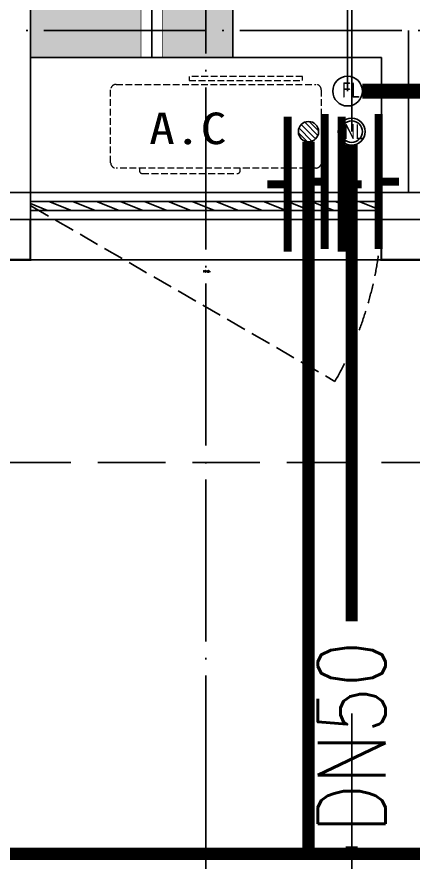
# Model space of a CAD drawing. Extents: x 27938 to 1507990, y 110129 to 923079.
# Drawn here: x 842917 to 844384, y 670177 to 673307 of the extents above; entities that cross this region are included whole.
import ezdxf
from ezdxf.xclip import XClip

# ---------------------------------------------------------------- set-up
doc = ezdxf.new("R2010")
doc.units = 0
doc.header["$LTSCALE"] = 1000
doc.header["$MEASUREMENT"] = 0
doc.header["$XCLIPFRAME"] = 0
doc.linetypes.add('DASH', pattern=[0.35, 0.25, -0.1])
doc.linetypes.add('DOTE', pattern=[2.42, 2, -0.2, 0.02, -0.2])
for name, color, linetype in [('----建筑底图', 8, 'Continuous'), ('COLUMN', 9, 'Continuous'), ('DIM_不分区给水', 3, 'Continuous'), ('DIM_凝结', 150, 'Continuous'), ('DIM_废水', 31, 'Continuous'), ('DOTE', 1, 'Continuous'), ('EQUIP_地漏', 7, 'Continuous'), ('PIPE-凝结', 150, 'N'), ('PIPE-废水', 31, 'TG_F'), ('PUB_HATCH', 8, 'Continuous'), ('PUB_TEXT', 4, 'Continuous'), ('TEXT_凝结', 7, 'Continuous'), ('TWT_DIM', 3, 'Continuous'), ('VALVE_凝结', 7, 'Continuous'), ('VPIPE-凝结', 150, 'N'), ('VPIPE-废水', 31, 'Continuous'), ('WALL', 9, 'Continuous'), ('WINDOW', 4, 'Continuous'), ('WINDOW_TEXT', 7, 'Continuous'), ('卫生间', 6, 'Continuous'), ('机电标识类', 1, 'Continuous'), ('看线', 251, 'Continuous')]:
    doc.layers.add(name, color=color, linetype=linetype)
for name, color, linetype, lineweight in [('平面-空调室内机', 176, 'Continuous', 9), ('平面-空调预留孔', 173, 'Continuous', 15), ('空调', 76, 'Continuous', 13)]:
    doc.layers.add(name, color=color, linetype=linetype, lineweight=lineweight)
doc.styles.add('_TCH_DIM_T3', font='SIMPLEX.shx', dxfattribs={"width": 0.494118, "bigfont": 'GBCBIG.shx'})
doc.styles.add('_TCH_WINDOW', font='SIMPLEX.shx', dxfattribs={"width": 0.7, "height": 3.5, "bigfont": 'GBCBIG.shx'})
doc.styles.add('_TWT_PIPEDN', font='SIMPLEX', dxfattribs={"width": 0.8, "height": 3.5, "bigfont": 'HZTXT'})
doc.styles.get("Standard").update_dxf_attribs({"font": 'gbenor.shx', "bigfont": 'gbcbig.shx'})
doc.styles.add('TG_LINETYPE', font='SIMPLEX', dxfattribs={"width": 0.8, "height": 3, "bigfont": 'HZTXT'})
doc.styles.add('黑体', font='simhei.ttf')
doc.linetypes.add('N', pattern='A,3,-0.2,["N",Standard,S=0.25,R=0,X=-0.1,Y=-0.115],-0.2', length=3.4)
doc.linetypes.add('TG_F', pattern='A,2,-0.3,["F",TG_LINETYPE,S=0.1,R=0,X=-0.23,Y=-0.15],0', length=2.3)
doc.dimstyles.new('_TWT_ARCH&&100', dxfattribs={"dimtxt": 297.5, "dimasz": 100, "dimexe": 250, "dimexo": 300, "dimgap": 126.25, "dimtad": 1, "dimdec": 0, "dimzin": 0, "dimdsep": 46, "dimtxsty": '_TCH_DIM_T3', "dimblk": 'ARCHTICK', "dimcen": 0.09, "dimclrt": 7, "dimazin": 2, "dimtfac": 1, "dimtdec": 0, "dimtix": 1, "dimtmove": 2, "dimatfit": 3, "dimfxl": 1, "dimtolj": 1, "dimtzin": 0, "dimarcsym": 0})

# ---------------------------------------------------------------- blocks, each defined once
blk = doc.blocks.new('A$C148B7D8E')
at = {"layer": '卫生间', "color": 159, "linetype": 'DASH', "true_color": 0x22346e}
blk.add_lwpolyline([(9400.3, 15400), (7700, 15400), (7700, 10800), (7300, 10800), (7300, 10000), (900, 10000), (900, 9000), (-900, 9000), (-900, -900), (1750, -900), (1750, -2100), (23450, -2100), (23450, -900), (25100, -900)], dxfattribs=at)
blk = doc.blocks.new('GFDGFSDFGD')
at = {"layer": 'PUB_HATCH'}
blk.add_hatch(color=0, dxfattribs=at).paths.add_polyline_path([(435666.6, 364323.7), (436416.6, 364323.7), (436416.6, 365973.7), (436216.6, 365973.7), (436216.6, 364523.7), (435666.6, 364523.7)])
at = {"layer": 'COLUMN', "color": 0}
for p, q in [((436416.6, 364323.7), (436416.6, 365973.7)), ((435666.6, 364523.7), (435666.6, 364323.7)), ((435666.6, 364323.7), (436416.6, 364323.7))]:
    blk.add_line(p, q, dxfattribs=at)
blk = doc.blocks.new('dongkong')
blk.add_wipeout([(-603756, 210771), (-603756, 210570.8), (-603836, 210570.8), (-603836, 210771)])
at = {"layer": '机电标识类', "color": 250, "linetype": 'DASH', "ltscale": 400}
for p, q in [((-603796, 210771), (-603796, 210570.8)), ((-603896, 210670.7), (-603696, 210670.7))]:
    blk.add_line(p, q, dxfattribs=at)
at = {"layer": '空调', "color": 6, "linetype": 'DASH', "const_width": 2}
blk.add_lwpolyline([(-603756, 210771), (-603756, 210570.8), (-603836, 210570.8), (-603836, 210771)], close=True, dxfattribs=at)
blk = doc.blocks.new('$TwtSys$00000141')
at = {"color": 1}
for p, q in [((-47.1, 3.8), (-5, 45.9)), ((-47.1, 3.8), (-5, 45.9)), ((-43.6, -17.5), (17.5, 43.6)), ((-43.6, -17.5), (17.5, 43.6)), ((-33.2, -33.2), (33.2, 33.2)), ((-33.2, -33.2), (33.2, 33.2)), ((-16.2, -43.5), (43.8, 16.4)), ((-16.2, -43.5), (43.8, 16.4)), ((5.7, -46.1), (46.1, -5.7)), ((5.7, -46.1), (46.1, -5.7))]:
    blk.add_line(p, q, dxfattribs=at)
blk.add_circle((0, 0), 47, dxfattribs=at)
blk.add_circle((0, 0), 47, dxfattribs=at)
blk = doc.blocks.new('gsergvr')
at = {"layer": '平面-空调预留孔', "linetype": 'DASH', "ltscale": 0.1}
for p, q in [((34075.4, 17176.2), (34075.4, 17166.2)), ((34085.4, 17156.2), (34438.2, 17156.2)), ((34448.2, 17166.2), (34448.2, 17176.2))]:
    blk.add_line(p, q, dxfattribs=at)
blk.add_lwpolyline([(34679.3, 17515.3), (34259.5, 17515.3), (34259.5, 17500.2), (34679.3, 17500.2)], close=True, dxfattribs=at)
blk.add_lwpolyline([(34728.6, 17176.2), (33988.6, 17176.2, -0.414214), (33968.6, 17196.2), (33968.6, 17466.2, -0.414214), (33988.6, 17486.2), (34728.6, 17486.2, -0.414214), (34748.6, 17466.2), (34748.6, 17196.2, -0.414214)], format="xyb", close=True, dxfattribs=at)
for centre, start, end in [((34085.4, 17166.2), 180, 270), ((34438.2, 17166.2), 270, 0)]:
    blk.add_arc(centre, 10, start, end, dxfattribs=at)
at = {"layer": '平面-空调预留孔', "color": 251, "linetype": 'DASH', "ltscale": 0.1, "true_color": 0x636466, "style": '黑体', "width": 1.2}
blk.add_text('A.C', height=117.05, dxfattribs=at).set_placement((34110.9, 17264.8))
blk = doc.blocks.new('rtyryrtyeeretee')
at = {"layer": '平面-空调预留孔'}
blk.add_blockref('gsergvr', (635673.5, 326705.8), dxfattribs=at)
blk = doc.blocks.new('GDGDRGDGDRGDR')
blk.add_blockref('rtyryrtyeeretee', (-233678.3, 97240.1))
blk = doc.blocks.new('A$C74D73064')
at = {"layer": 'DOTE', "color": 0}
blk.add_line((186069.2, 61719.3), (-82096.5, 61719.3), dxfattribs=at)
blk = doc.blocks.new('$WINLIB2D$00000039')
at = {"color": 0}
for points in [[(-0.5, 0.5), (-0.5, -0.5)], [(0.5, 0.5), (-0.5, 0.5)], [(0.5, -0.5), (0.5, 0.5)], [(-0.5, 0.1667), (0.5, 0.1667)], [(-0.3839, -0.1667), (-0.448, 0.1667)], [(-0.3159, -0.1667), (-0.38, 0.1667)], [(-0.2479, -0.1667), (-0.312, 0.1667)], [(-0.1799, -0.1667), (-0.244, 0.1667)], [(-0.1119, -0.1667), (-0.176, 0.1667)], [(-0.0439, -0.1667), (-0.108, 0.1667)], [(0.0241, -0.1667), (-0.04, 0.1667)], [(0.0921, -0.1667), (0.028, 0.1667)], [(0.16, -0.1667), (0.0959, 0.1667)], [(0.228, -0.1667), (0.1639, 0.1667)], [(0.296, -0.1667), (0.2319, 0.1667)], [(0.364, -0.1667), (0.2999, 0.1667)], [(0.432, -0.1667), (0.3679, 0.1667)], [(0.5, -0.1667), (0.4359, 0.1667)], [(-0.4519, -0.1667), (-0.5, 0.0836)], [(-0.5, -0.1667), (0.5, -0.1667)], [(0.5, -0.5), (-0.5, -0.5)]]:
    blk.add_lwpolyline(points, dxfattribs=at)
blk = doc.blocks.new('$VALVE$00000553')
at = {"const_width": 30}
for points in [[(0, 100), (0, 175)], [(0, 100), (-250, 100), (-250, 100)], [(0, 100), (250, 100), (250, 100)], [(-250, -100), (-250, -100), (0, -100)], [(250, -100), (250, -100), (0, -100)], [(0, -175), (0, -100)]]:
    blk.add_lwpolyline(points, dxfattribs=at)
blk = doc.blocks.new('_ArchTick')
at = {"color": 0, "linetype": 'ByBlock', "const_width": 0.4}
blk.add_lwpolyline([(-0.5, -0.5), (0.5, 0.5)], dxfattribs=at)
blk = doc.blocks.new('*D1527')
at = {"layer": 'Defpoints', "color": 0}
for p in [(844156.6, 671026.7), (844591.6, 671026.7), (844591.6, 667647.9)]:
    blk.add_point(p, dxfattribs=at)
at = {"layer": 'TWT_DIM', "color": 0, "lineweight": -2}
for p, q in [((844156.6, 670726.7), (844156.6, 667397.9)), ((844591.6, 670726.7), (844591.6, 667397.9)), ((844156.6, 667647.9), (844056.6, 667647.9)), ((844156.6, 667647.9), (844591.6, 667647.9)), ((844591.6, 667647.9), (844691.6, 667647.9))]:
    blk.add_line(p, q, dxfattribs=at)
at = {"layer": 'TWT_DIM', "color": 0, "lineweight": -2, "xscale": 100, "yscale": 100, "zscale": 100}
blk.add_blockref('_ArchTick', (844156.6, 667647.9), dxfattribs=at)
at = {"layer": 'TWT_DIM', "color": 0, "lineweight": -2, "xscale": 100, "yscale": 100, "zscale": 100, "rotation": 180}
blk.add_blockref('_ArchTick', (844591.6, 667647.9), dxfattribs=at)
at = {"layer": 'TWT_DIM', "color": 7, "insert": (844374.1, 667922.9), "char_height": 297.5, "attachment_point": 5, "style": '_TCH_DIM_T3'}
blk.add_mtext('\\A1;435', dxfattribs=at)
blk = doc.blocks.new('*D1528')
at = {"layer": 'Defpoints', "color": 0}
for p in [(843616.6, 671026.7), (844156.6, 671026.7), (844156.6, 667647.9)]:
    blk.add_point(p, dxfattribs=at)
at = {"layer": 'TWT_DIM', "color": 0, "lineweight": -2}
for p, q in [((843616.6, 670726.7), (843616.6, 667397.9)), ((844156.6, 670726.7), (844156.6, 667397.9)), ((843616.6, 667647.9), (843516.6, 667647.9)), ((843616.6, 667647.9), (844156.6, 667647.9)), ((844156.6, 667647.9), (844256.6, 667647.9))]:
    blk.add_line(p, q, dxfattribs=at)
at = {"layer": 'TWT_DIM', "color": 0, "lineweight": -2, "xscale": 100, "yscale": 100, "zscale": 100}
blk.add_blockref('_ArchTick', (843616.6, 667647.9), dxfattribs=at)
at = {"layer": 'TWT_DIM', "color": 0, "lineweight": -2, "xscale": 100, "yscale": 100, "zscale": 100, "rotation": 180}
blk.add_blockref('_ArchTick', (844156.6, 667647.9), dxfattribs=at)
at = {"layer": 'TWT_DIM', "color": 7, "insert": (843886.6, 667922.9), "char_height": 297.5, "attachment_point": 5, "style": '_TCH_DIM_T3'}
blk.add_mtext('\\A1;540', dxfattribs=at)

msp = doc.modelspace()

# ---------------------------------------------------------------- hatches: boundary and pattern name
at = {"layer": 'PIPE-凝结'}
for points in [[(843996.6, 671382.2), (843974.1, 671382.2), (843974.1, 671372.9)], [(843996.6, 671382.2), (843980.7, 671366.3), (843974.1, 671372.9)]]:
    msp.add_hatch(color=256, dxfattribs=at).paths.add_polyline_path(points)

# ---------------------------------------------------------------- linework, layer by layer
at = {"color": 8, "const_width": 8}
for points in [[(842966.6, 672557.2), (842966.6, 672407.2), (842666.6, 672407.2), (842666.6, 672557.2)], [(844566.6, 672557.2), (844566.6, 672407.2), (844266.6, 672407.2), (844266.6, 672557.2)]]:
    msp.add_lwpolyline(points, dxfattribs=at)
at = {"layer": 'DIM_不分区给水'}
msp.add_line((850104.1, 672657.2), (829184.1, 672657.2), dxfattribs=at)
at = {"layer": 'DOTE', "color": 169, "linetype": 'DOTE', "ltscale": 0.3}
msp.add_line((879916.6, 672657.2), (825916.6, 672657.2), dxfattribs=at)
at = {"layer": 'PIPE-凝结', "ltscale": 0.5, "const_width": 45}
for points in [[(844156.6, 671222.2), (844156.6, 671067.8)], [(844156.6, 670234.5), (844156.6, 670207.2)], [(830866.6, 670207.2), (852616.6, 670207.2)]]:
    msp.add_lwpolyline(points, dxfattribs=at)
at = {"layer": 'VPIPE-凝结', "color": 8}
msp.add_circle((844156.6, 672882.2), 40, dxfattribs=at)
at = {"layer": 'VPIPE-废水', "color": 8}
msp.add_circle((844141.6, 673032.2), 55, dxfattribs=at)
at = {"layer": 'WALL', "color": 8}
for p, q in [((844266.6, 672557.2), (844266.6, 672657.2)), ((844266.6, 672557.2), (844266.6, 672657.2)), ((842666.6, 672557.2), (842966.6, 672557.2)), ((844266.6, 672557.2), (844466.6, 672557.2))]:
    msp.add_line(p, q, dxfattribs=at)
at = {"layer": 'WINDOW', "color": 8, "linetype": 'DASH', "ltscale": 0.3}
msp.add_lwpolyline([(842968.5, 672607.2), (844094.3, 671957.2, 0.131652), (844268.5, 672607.2)], format="xyb", dxfattribs=at)
msp.add_lwpolyline([(842968.5, 672607.2), (844094.3, 671957.2, 0.131652), (844268.5, 672607.2)], format="xyb", dxfattribs=at)
at = {"layer": '看线', "color": 8, "ltscale": 0.5}
msp.add_lwpolyline([(844266.6, 672407.2), (842966.6, 672407.2)], dxfattribs=at)

# ---------------------------------------------------------------- block references
at = {"layer": '----建筑底图', "color": 8}
ref = msp.add_blockref('A$C74D73064', (730993.1, 609539.2), dxfattribs=at)
XClip(ref).set_block_clipping_path([(-72082.5976296387, 50822.2577331646), (-18082.6107620973, 70322.2577319878)])
at = {"color": 8}
for name, p in [('A$C148B7D8E', (827816.6, 673757.2)), ('GFDGFSDFGD', (407300, 308833.4))]:
    msp.add_blockref(name, p, dxfattribs=at)
at = {"layer": 'EQUIP_地漏', "color": 8, "xscale": 0.8, "yscale": -0.8, "zscale": 0.8, "rotation": 179.999999999993}
msp.add_blockref('$TwtSys$00000141', (843996.6, 672882.2), dxfattribs=at)
at = {"layer": 'WINDOW', "color": 8}
ref = msp.add_blockref('$WINLIB2D$00000039', (843617.5, 672607.2), dxfattribs=dict(at, xscale=1299.999999983003, yscale=100, zscale=1299.999999983003))
ref.add_attrib('A', 'BYC1320a', (843607, 672361.7), dxfattribs={"layer": 'WINDOW_TEXT', "color": 8, "ltscale": 0.5, "height": 5.95, "style": '_TCH_WINDOW', "width": 0.494118})
ref = msp.add_blockref('$WINLIB2D$00000039', (843617.5, 672607.2), dxfattribs=dict(at, xscale=1299.999999983003, yscale=100, zscale=1299.999999983003))
ref.add_attrib('A', 'BYC1320a', (843607, 672361.7), dxfattribs={"layer": 'WINDOW_TEXT', "color": 8, "ltscale": 0.5, "height": 5.95, "style": '_TCH_WINDOW', "width": 0.494118})

# ---------------------------------------------------------------- texts
at = {"layer": 'TEXT_凝结', "style": '_TWT_PIPEDN', "width": 0.8}
msp.add_text('DN50', height=250, rotation=90, dxfattribs=at).set_placement((844281.6, 670284.5))

# ---------------------------------------------------------------- dimensions: what is measured, and where the dimension line sits
at = {"layer": 'TWT_DIM'}
for p1, p2, picture, middle in [((843616.6, 671026.7), (844156.6, 671026.7), '*D1528', (843886.6, 667922.9)), ((844156.6, 671026.7), (844591.6, 671026.7), '*D1527', (844374.1, 667922.9))]:
    dim = msp.add_aligned_dim(p1=p1, p2=p2, distance=-3378.8, dimstyle='_TWT_ARCH&&100', dxfattribs=at)
    dim.commit()
    dim.dimension.update_dxf_attribs({"geometry": picture, "text_midpoint": middle})

# ---------------------------------------------------------------- next in the draw order: block references
at = {"layer": '平面-空调室内机', "color": 8, "ltscale": 0.3, "xscale": -1, "rotation": 180}
msp.add_blockref('dongkong', (1447212.5, 883928), dxfattribs=at)

# ---------------------------------------------------------------- next in the draw order: block references
at = {"color": 8}
msp.add_blockref('GDGDRGDGDRGDR', (407300, 231625.1), dxfattribs=at)

# ---------------------------------------------------------------- next in the draw order: linework, layer by layer
at = {"layer": 'DIM_凝结'}
msp.add_line((844156.6, 672882.2), (844156.6, 674837.1), dxfattribs=at)
at = {"layer": 'DIM_废水'}
msp.add_line((844141.6, 673032.2), (844141.6, 675358), dxfattribs=at)
at = {"layer": 'DOTE', "color": 169, "linetype": 'DOTE', "ltscale": 0.3}
for p, q in [((843616.4, 681757.2), (843616.6, 666975.2)), ((879916.6, 673257.2), (825916.6, 673257.2)), ((844366.5, 673257.2), (844366.6, 672657.2)), ((844366.5, 673257.2), (844366.6, 672657.2))]:
    msp.add_line(p, q, dxfattribs=at)
at = {"layer": 'PIPE-凝结', "ltscale": 0.5, "const_width": 45}
for points in [[(843996.6, 672844.6), (843996.6, 671382.2)], [(843996.6, 672844.6), (843996.6, 670207.2)], [(844156.6, 672832.2), (844156.6, 671222.2)], [(844156.6, 672832.2), (844156.6, 671222.2)]]:
    msp.add_lwpolyline(points, dxfattribs=at)
at = {"layer": 'PIPE-废水', "ltscale": 0.5, "const_width": 55}
msp.add_lwpolyline([(844491.6, 673032.2), (844196.6, 673032.2)], dxfattribs=at)
msp.add_lwpolyline([(844491.6, 673032.2), (844196.6, 673032.2)], dxfattribs=at)
at = {"layer": 'VPIPE-凝结'}
msp.add_circle((844156.6, 672882.2), 50, dxfattribs=at)
msp.add_circle((844156.6, 672882.2), 50, dxfattribs=at)
at = {"layer": 'VPIPE-凝结', "color": 8}
msp.add_circle((844156.6, 672882.2), 40, dxfattribs=at)
at = {"layer": 'VPIPE-废水'}
msp.add_circle((844141.6, 673032.2), 55, dxfattribs=at)
msp.add_circle((844141.6, 673032.2), 55, dxfattribs=at)
at = {"layer": 'VPIPE-废水', "color": 8}
msp.add_circle((844141.6, 673032.2), 55, dxfattribs=at)
at = {"layer": 'WALL', "color": 8}
for p, q in [((842966.6, 673157.2), (843616.6, 673157.2)), ((842966.6, 672557.2), (842966.6, 673157.2)), ((842966.6, 672557.2), (842966.6, 673157.2)), ((843616.6, 673157.2), (844266.6, 673157.2)), ((843616.6, 673157.2), (844266.6, 673157.2)), ((844266.6, 672657.2), (844266.6, 673157.2)), ((844266.6, 672657.2), (844266.6, 673157.2))]:
    msp.add_line(p, q, dxfattribs=at)

# ---------------------------------------------------------------- next in the draw order: block references
at = {"layer": 'EQUIP_地漏', "color": 8, "xscale": 0.8, "yscale": -0.8, "zscale": 0.8, "rotation": 179.999999999993}
msp.add_blockref('$TwtSys$00000141', (843996.6, 672882.2), dxfattribs=at)
at = {"layer": 'VALVE_凝结', "xscale": -1}
for p, rotation in [((844019.1, 672687.2), 269.9999994142191), ((844156.6, 672697.2), 270)]:
    msp.add_blockref('$VALVE$00000553', p, dxfattribs=dict(at, rotation=rotation))

# ---------------------------------------------------------------- next in the draw order: texts
at = {"layer": 'PUB_TEXT', "color": 8}
for s, p in [('FL', (844120.3, 673008.3)), ('FL', (844120.3, 673008.3)), ('NL', (844128.6, 672854.2)), ('NL', (844128.6, 672854.2))]:
    msp.add_text(s, height=56, dxfattribs=at).set_placement(p)

# ---------------------------------------------------------------- next in the draw order: block references
at = {"layer": '平面-空调室内机', "color": 8, "ltscale": 0.3, "xscale": -1, "rotation": 180}
msp.add_blockref('dongkong', (1447212.5, 883928), dxfattribs=at)

# ---------------------------------------------------------------- next in the draw order: linework, layer by layer
at = {"layer": 'WALL', "color": 8}
msp.add_line((842966.6, 673157.2), (843616.6, 673157.2), dxfattribs=at)

doc.saveas('drawing.dxf')
